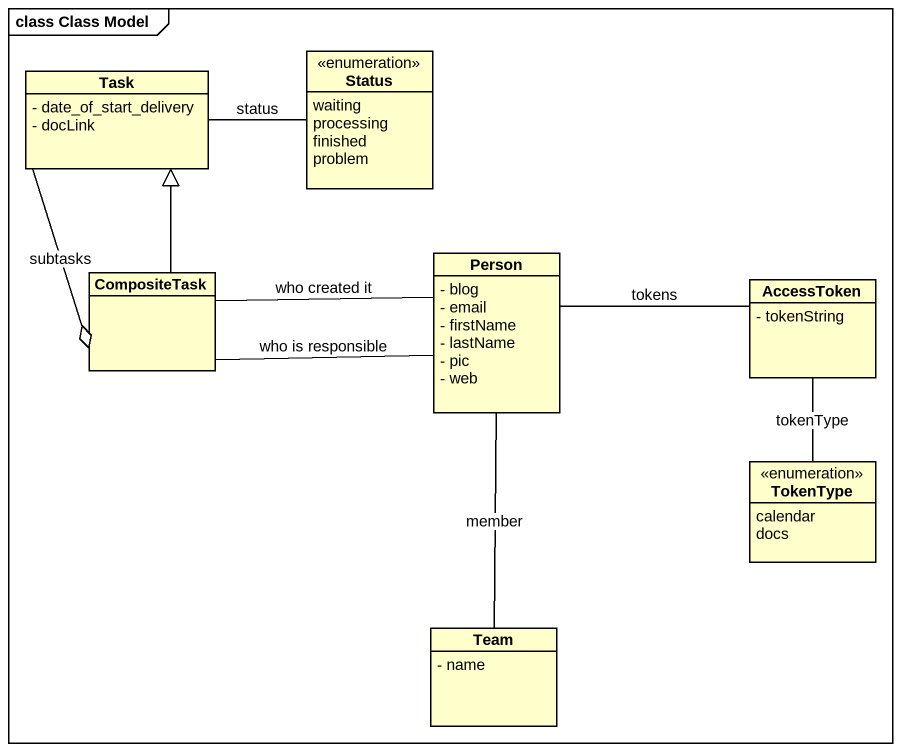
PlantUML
@startuml
mainframe class Class Model
hide circle
hide empty members
skinparam classAttributeIconSize 0
class Task {
  - date_of_start_delivery
  - docLink
}
enum Status {
  waiting
  processing
  finished
  problem
}
class CompositeTask
class "Person" as Person_ {
  - blog
  - email
  - firstName
  - lastName
  - pic
  - web
}
class AccessToken {
  - tokenString
}
enum TokenType {
  calendar
  docs
}
class Team {
  - name
}
Task --o CompositeTask : subtasks
Status -left- Task : status
CompositeTask -up-|> Task
CompositeTask -right- Person_ : who created it
CompositeTask -right- Person_ : who is responsible
Person_ -right- AccessToken : tokens
Person_ -- Team : member
AccessToken -- TokenType : tokenType
@enduml
